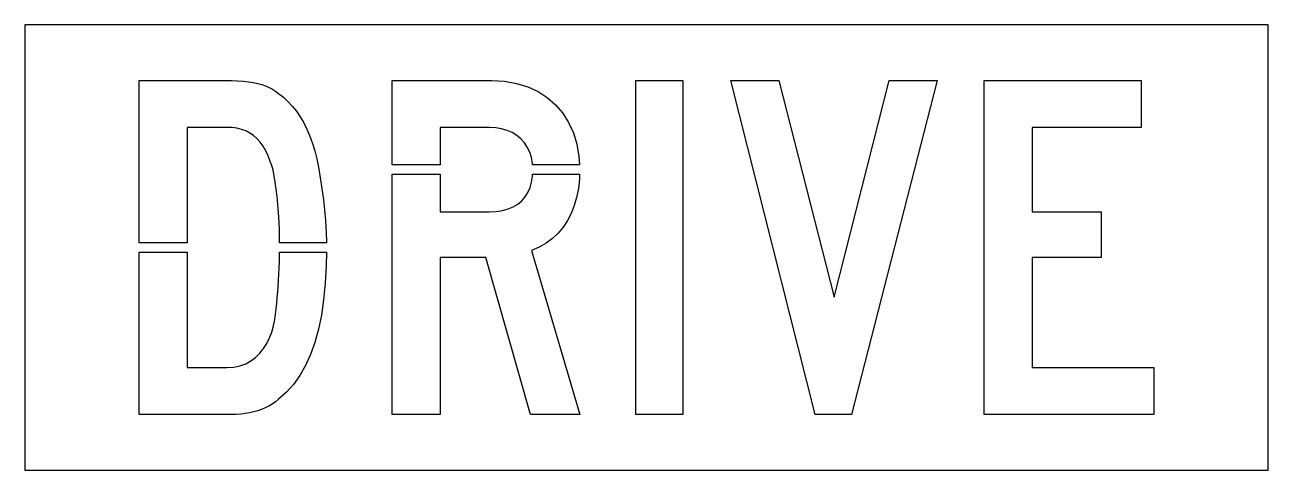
# Model space of a CAD drawing. Extents: x 0 to 67, y 0 to 24.
import ezdxf

# ---------------------------------------------------------------- set-up
doc = ezdxf.new("R2010")
doc.units = 0
doc.layers.add('CUT', color=7, linetype='Continuous')
doc.layers.add('OUTSIDE', color=1, linetype='Continuous')

msp = doc.modelspace()

# ---------------------------------------------------------------- linework, layer by layer
at = {"layer": 'CUT'}
for points in [[(13.6703, 13.863), (13.6379, 14.3166), (13.5983, 14.7468), (13.5515, 15.1518), (13.4975, 15.5262), (13.4381, 15.8664), (13.3733, 16.1688), (13.3031, 16.428), (13.2275, 16.6422), (13.1087, 16.9428), (12.9791, 17.2164), (12.8351, 17.4612), (12.6767, 17.679), (12.5057, 17.868), (12.3185, 18.0318), (12.1187, 18.1686), (11.9027, 18.2802), (11.6723, 18.3648), (11.4275, 18.426), (11.1665, 18.462), (10.8893, 18.4728), (8.7419, 18.4728), (8.7419, 12.251), (6.1535, 12.251), (6.1535, 21), (10.7633, 21), (11.1269, 20.9964), (11.4617, 20.9838), (11.7677, 20.9622), (12.0503, 20.9316), (12.3095, 20.892), (12.5471, 20.8416), (12.7685, 20.7822), (12.9719, 20.7102), (13.1609, 20.6274), (13.3391, 20.532), (13.5083, 20.4258), (13.6685, 20.3052), (13.9313, 20.1036), (14.1779, 19.875), (14.4137, 19.6212), (14.6333, 19.344), (14.8367, 19.0434), (15.0275, 18.7176), (15.2003, 18.372), (15.3569, 18.003), (15.4991, 17.6142), (15.6215, 17.2038), (15.7277, 16.7754), (15.8159, 16.3272), (15.8771, 15.9906), (15.9365, 15.645), (15.9923, 15.2904), (16.0427, 14.9322), (16.0895, 14.5686), (16.1327, 14.2032), (16.1687, 13.836), (16.1993, 13.467), (16.2245, 13.1016), (16.2425, 12.7398), (16.2551, 12.3834), (16.2565, 12.251), (13.729, 12.251), (13.7279, 12.4086), (13.7171, 12.9054), (13.6973, 13.3914)], [(27.0767, 17.4072), (26.9165, 17.6466), (26.7275, 17.8572), (26.5079, 18.0408), (26.2613, 18.1938), (25.9895, 18.3144), (25.6925, 18.4026), (25.3757, 18.4548), (25.0373, 18.4728), (22.3841, 18.4728), (22.3841, 16.4504), (19.7957, 16.4504), (19.7957, 21), (25.1633, 21), (25.8545, 20.9604), (26.5007, 20.847), (27.1019, 20.658), (27.6545, 20.4006), (28.1549, 20.0766), (28.5977, 19.6896), (28.9829, 19.2414), (29.3033, 18.7356), (29.5607, 18.1758), (29.7461, 17.5638), (29.8613, 16.905), (29.8868, 16.4504), (27.3589, 16.4504), (27.3539, 16.536), (27.2981, 16.851), (27.2045, 17.1408)], [(35.4575, 3), (32.9321, 3), (32.9321, 21), (35.4575, 21)], [(40.6361, 21), (43.6061, 9.3162), (46.5743, 21), (49.1627, 21), (44.5529, 3), (42.5945, 3), (38.0477, 21)], [(60.1517, 18.4728), (54.2783, 18.4728), (54.2783, 13.926), (58.0043, 13.926), (58.0043, 11.4636), (54.2783, 11.4636), (54.2783, 5.5272), (60.8465, 5.5272), (60.8465, 3), (51.6899, 3), (51.6899, 21), (60.1517, 21)], [(22.3841, 15.9484), (22.3841, 13.926), (25.0373, 13.926), (25.4009, 13.944), (25.7375, 13.9944), (26.0417, 14.0772), (26.3171, 14.1924), (26.5619, 14.34), (26.7743, 14.5182), (26.9561, 14.727), (27.1055, 14.9646), (27.2225, 15.2328), (27.3071, 15.528), (27.3575, 15.8502), (27.3621, 15.9484), (29.8923, 15.9484), (29.8829, 15.6756), (29.8271, 15.1752), (29.7353, 14.7018), (29.6075, 14.2554), (29.4437, 13.8396), (29.2457, 13.4526), (29.0099, 13.098), (28.7399, 12.7758), (28.4357, 12.4878), (28.0955, 12.2358), (27.7193, 12.0198), (27.3107, 11.8416), (29.9009, 3), (27.2477, 3), (24.8483, 11.4636), (22.3841, 11.4636), (22.3841, 3), (19.7957, 3), (19.7957, 15.9484)], [(15.6269, 6.8844), (15.3947, 6.2346), (15.1265, 5.6406), (14.8187, 5.1042), (14.4749, 4.6218), (14.0915, 4.1952), (13.6685, 3.8208), (13.5065, 3.6858), (13.3319, 3.5634), (13.1501, 3.4536), (12.9575, 3.3564), (12.7577, 3.27), (12.5471, 3.198), (12.3311, 3.1368), (12.1061, 3.0864), (11.8739, 3.0486), (11.6363, 3.0216), (11.3915, 3.0054), (11.1431, 3), (6.1535, 3), (6.1535, 11.749), (8.7419, 11.749), (8.7419, 5.5272), (10.8893, 5.5272), (11.2547, 5.5506), (11.5913, 5.6208), (11.8991, 5.736), (12.1781, 5.889), (12.4319, 6.078), (12.6587, 6.2994), (12.8585, 6.5514), (13.0331, 6.8268), (13.1807, 7.1256), (13.3049, 7.4424), (13.4039, 7.7736), (13.4795, 8.1156), (13.5101, 8.4018), (13.5425, 8.6952), (13.5713, 8.9922), (13.6001, 9.2946), (13.6289, 9.6024), (13.6523, 9.9156), (13.6757, 10.2342), (13.6937, 10.5582), (13.7099, 10.8876), (13.7225, 11.2206), (13.7297, 11.5608), (13.7307, 11.749), (16.2537, 11.749), (16.2407, 11.0208), (16.1885, 10.0722), (16.1021, 9.1848), (15.9797, 8.3586), (15.8213, 7.5918)]]:
    msp.add_lwpolyline(points, close=True, dxfattribs=at)
at = {"layer": 'OUTSIDE'}
msp.add_lwpolyline([(0, 0), (67, 0), (67, 24), (0, 24)], close=True, dxfattribs=at)

doc.saveas('drawing.dxf')
